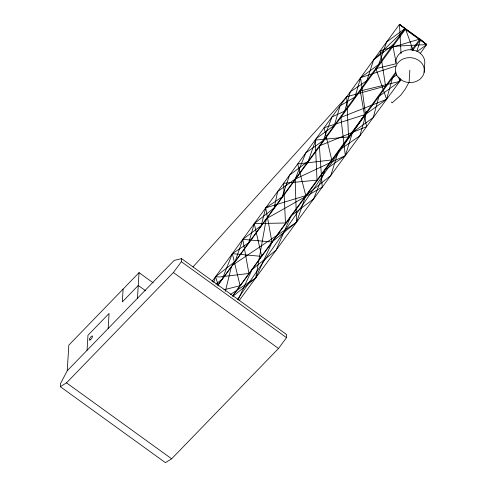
<?xml version="1.0" encoding="UTF-8"?>
<svg xmlns="http://www.w3.org/2000/svg" width="487" height="487" viewBox="0 0 487 487"><rect width="100%" height="100%" fill="white"/><g stroke="black" fill="none" stroke-linecap="round" stroke-linejoin="round"><path stroke-width="0.73" d="M60.291 386.69L60.479 383.634L67.249 370.759L174.127 260.423L181.554 258.64L286.679 334.606L286.49 337.661L278.509 348.473L171.637 458.803L165.416 462.65L60.291 386.69L66.512 382.843L173.384 272.507L181.365 261.696L181.554 258.64M67.249 370.759L68.813 345.143L139.045 272.647L153.18 282.862M87.051 350.317L87.97 335.251L109.076 313.464L108.157 328.53M123.101 289.101L122.316 301.91L138.259 285.449L145.637 290.782M137.474 298.257L139.045 272.647M409.859 70.11L409.123 82.12L405.221 89.145L400.704 95.209L392.175 102.867L391.347 101.972M411.101 49.753L411.369 45.37M424.116 72.435A14.47 12.443 3.5 0 0 404.837 58.355A14.47 12.443 3.5 0 0 400.618 79.545A14.47 12.443 3.5 0 0 424.116 72.435L424.603 64.503A14.47 12.443 3.5 0 0 410.9 49.747A14.47 12.443 3.5 0 0 395.937 63.097M266.194 219.43L255.693 278.016L233.066 296.163M225.323 291.348L231.465 266.474M400.521 78.474L399.736 81.396L378.959 96.371L373.249 117.55L352.472 132.531L345.338 155.651L325.115 169.872L313.671 198.879L291.031 215.814L276.117 250.135L251.992 269.676L238.113 299.742M416.939 51.025L420.579 39.557L399.468 24.35L212.028 281.523M213.72 282.405L215.54 276.701L235.136 261.446L242.776 239.342L261.221 225.658L265.725 207.852L282.174 196.906L289.57 175.131L308.265 161.106L316.252 138.521L334.35 125.317L340.096 105.807L354.986 96.998L360.593 77.695L378.679 64.497L386.678 41.9L404.764 28.709L405.488 28.867L413.183 50.319M403.869 30.438L373.632 59.798L366.833 80.751L350.342 91.751L344.668 111.158L331.994 116.923L323.234 140.566L305.842 152.815L295.165 179.082L296.54 222.261L271.935 242.015L242.776 239.342L248.973 273.797M272.081 242.258L255.693 278.016L230.351 294.507M237.339 299.657L367.046 111.523L352.472 132.531M217.853 285.157L404.764 28.709L399.468 24.35L401.038 53.607M232.512 296.108L395.815 72.052M411.856 50.039L419.879 39.033L426.709 44.579L420.196 53.473M217.847 285.327L405.47 29.232L404.764 28.709L404.746 29.074L426.709 44.579L416.988 51.732M232.804 295.871L396.077 73.007M412.568 50.496L420.579 39.557L426.709 44.579L392.954 46.314L396.126 62.738M239.263 300.436L401.069 79.576M192.98 266.919L346.707 96.743L385.57 86.108L380.158 50.849L419.879 39.033M215.899 284.183L222.303 279.045L232.329 253.666L248.729 242.794L254.251 223.594L274.199 207.839L277.645 191.494L295.165 179.082L345.338 155.651L340.87 117.404L386.617 99.305L392.504 77.883L396.735 74.858M373.632 59.798L392.991 44.865M232.238 265.421L296.54 222.261L305.769 195.597L330.795 175.503L338.648 150.483L359.881 135.8L366.054 113.982L386.617 99.305L375.927 68.624L396.473 63.627M266.231 218.779L322.23 187.191L319.369 145.875L366.565 126.675L360.234 90.972L399.736 81.396L398.871 76.922M395.846 66.013L360.593 77.695L365.512 114.372L324.123 127.722L331.757 159.937L297.703 163.973L305.769 195.597L265.725 207.852L271.935 242.015M223.953 289.789L240.103 285.686L232.329 253.666L261.72 256.399L254.251 223.594L286.21 222.979M249.253 273.42L219.521 276.981L215.54 276.701L218.456 285.954M181.365 261.696L286.49 337.661M173.384 272.507L278.509 348.473M66.512 382.843L171.637 458.803M399.468 24.35L426.709 44.579M285.467 222.991L283.611 183.313L317.031 180.141L315.223 140.098L348.522 136.938L346.707 96.743M90.412 339.774A2.569 0.779 -54.1 0 0 92.506 336.109A2.569 0.779 -54.1 0 0 89.815 338.337A2.569 0.779 -54.1 0 0 90.412 339.774"/></g></svg>
